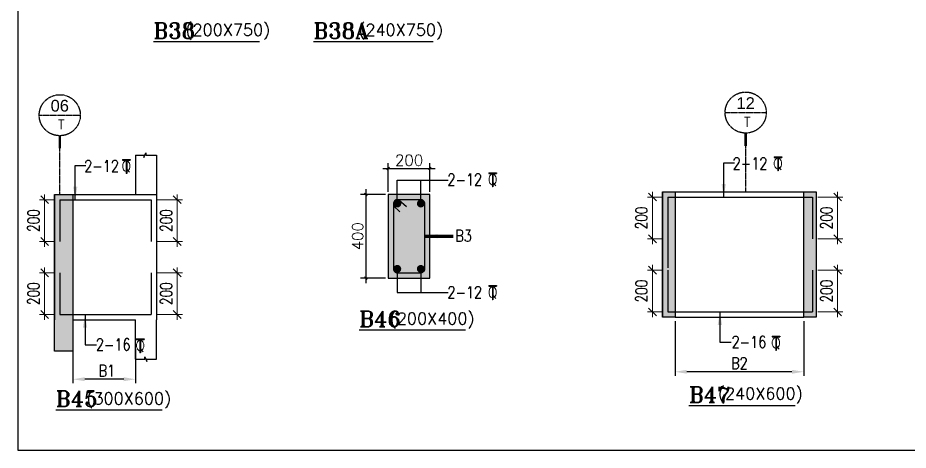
# Model space of a CAD drawing. Header units: millimetres. Extents: x 2061841 to 105821645, y -77612 to 48520811.
# Drawn here: x 2640308 to 2657337, y -703 to 7576 of the extents above; entities that cross this region are included whole.
import ezdxf
from ezdxf.enums import TextEntityAlignment as Align

# ---------------------------------------------------------------- set-up
doc = ezdxf.new("R2010")
doc.units = ezdxf.units.MM
doc.header["$LTSCALE"] = 10
doc.header["$MEASUREMENT"] = 0
doc.linetypes.add('BASEMENT COLUMN SETTING OUT-PART 2_R4$0$CENTER', pattern=[2, 1.25, -0.25, 0.25, -0.25])
doc.linetypes.add('CENTER', pattern=[2, 1.25, -0.25, 0.25, -0.25])
for name, color, linetype in [('A-Grid-Tower', 8, 'CENTER'), ('BASEMENT COLUMN SETTING OUT-PART 2_R4$0$A-GRID-MAIN', 2, 'BASEMENT COLUMN SETTING OUT-PART 2_R4$0$CENTER'), ('BEAM', 4, 'Continuous'), ('BEAM HATCH', 252, 'Continuous'), ('BEAM STIRRUPS', 3, 'Continuous'), ('BORDER', 5, 'Continuous'), ('LEADER', 3, 'Continuous'), ('REIN', 1, 'Continuous'), ('S-DIM', 7, 'Continuous'), ('SHEET', 7, 'Continuous')]:
    doc.layers.add(name, color=color, linetype=linetype)
doc.layers.add('TEXT', color=2, linetype='Continuous', lineweight=25)
doc.layers.add('VIN_SLAB DIMENSION', color=3, linetype='Continuous', lineweight=13)
doc.styles.add('200', font='romand.shx', dxfattribs={"width": 0.8, "height": 225})
doc.styles.add('BASEMENT COLUMN SETTING OUT-PART 2_R4$0$MAS-TXTL', font='arial.ttf', dxfattribs={"height": 200})
doc.styles.add('BASEMENT COLUMN SETTING OUT-PART 2_R4$0$MAS-TXTS', font='romans.shx', dxfattribs={"width": 0.8, "height": 180})
doc.styles.add('MAH', font='romand.shx', dxfattribs={"height": 210})
doc.styles.add('PK', font='romand.shx', dxfattribs={"width": 0.7, "height": 225})
doc.styles.add('PRP 100', font='romand.shx', dxfattribs={"width": 0.75})
doc.styles.add('RD', font='romand.shx', dxfattribs={"width": 0.9, "height": 225})
doc.styles.add('ROMAND', font='romand', dxfattribs={"height": 200})
doc.styles.add('RT', font='romant.shx', dxfattribs={"height": 250})
doc.dimstyles.new('dim', dxfattribs={"dimtxt": 225, "dimasz": 150, "dimexe": 100, "dimexo": 100, "dimgap": 100, "dimtad": 1, "dimdec": 0, "dimlfac": -1, "dimrnd": 5, "dimdsep": 46, "dimtxsty": 'PRP 100', "dimblk": 'OBLIQUE', "dimcen": 1.5, "dimdle": 100, "dimclrd": 3, "dimclre": 3, "dimclrt": 2, "dimadec": 0, "dimazin": 0, "dimtfac": 1, "dimtdec": 0, "dimtix": 1, "dimtmove": 0, "dimatfit": 3, "dimldrblk": 'OBLIQUE', "dimfxl": 200, "dimlwd": -1, "dimlwe": -1, "dimarcsym": 0})
doc.dimstyles.new('GR', dxfattribs={"dimtxt": 225, "dimasz": 100, "dimexe": 50, "dimexo": 50, "dimgap": 40, "dimtad": 1, "dimdec": 0, "dimzin": 0, "dimdsep": 46, "dimtxsty": 'RD', "dimblk1": 'OBLIQUE', "dimblk2": 'OBLIQUE', "dimsah": 1, "dimcen": 0, "dimdle": 100, "dimclrd": 3, "dimclre": 3, "dimclrt": 2, "dimadec": 0, "dimazin": 0, "dimtfac": 1, "dimtdec": 0, "dimtix": 1, "dimtmove": 0, "dimatfit": 3, "dimfxl": 1, "dimtolj": 1, "dimtzin": 0, "dimarcsym": 0})
doc.dimstyles.new('GR2', dxfattribs={"dimtxt": 225, "dimasz": 100, "dimexe": 75, "dimexo": 75, "dimgap": 50, "dimtad": 1, "dimdec": 0, "dimdsep": 46, "dimtxsty": '200', "dimblk1": 'OBLIQUE', "dimblk2": 'OBLIQUE', "dimsah": 1, "dimcen": 50, "dimdle": 75, "dimclrd": 3, "dimclre": 3, "dimclrt": 2, "dimadec": 0, "dimazin": 0, "dimtfac": 1, "dimtdec": 0, "dimtix": 1, "dimtmove": 0, "dimatfit": 3, "dimldrblk": 'OBLIQUE', "dimfxl": 1, "dimtolj": 1, "dimtzin": 0, "dimarcsym": 0})
doc.dimstyles.new('MA', dxfattribs={"dimtxt": 210, "dimasz": 50, "dimexe": 100, "dimexo": 50, "dimgap": 50, "dimtad": 1, "dimdec": 0, "dimzin": 0, "dimdsep": 46, "dimtxsty": 'MAH', "dimblk1": 'OBLIQUE', "dimblk2": 'OBLIQUE', "dimsah": 1, "dimcen": 0.09, "dimdle": 100, "dimclrd": 3, "dimclre": 3, "dimclrt": 2, "dimadec": 0, "dimazin": 0, "dimtfac": 1, "dimtdec": 0, "dimtix": 1, "dimtofl": 0, "dimtmove": 0, "dimatfit": 3, "dimldrblk": 'OBLIQUE', "dimfxl": 1, "dimtolj": 1, "dimtzin": 0, "dimarcsym": 0})

# ---------------------------------------------------------------- blocks, each defined once
blk = doc.blocks.new('A$C33BE299A')
at = {"layer": 'SHEET', "color": 4, "style": 'ROMAND'}
for s, height, p in [('T', 170, (-16, 0)), ('Q', 125, (-14, 27))]:
    blk.add_text(s, height=height, dxfattribs=at).set_placement(p)
blk = doc.blocks.new('*D2182')
at = {"layer": 'BEAM STIRRUPS', "color": 3, "lineweight": -2, "ltscale": 0.25, "transparency": 16777216}
for p, q in [((2641362, 1719), (2641362, 581)), ((2642560, 1232), (2642560, 581)), ((2642335, 656), (2641587, 656))]:
    blk.add_line(p, q, dxfattribs=at)
at = {"layer": 'BEAM STIRRUPS', "color": 3, "linetype": 'Continuous', "ltscale": 0.25, "transparency": 16777216}
for points in [[(2641587, 694), (2641587, 619), (2641362, 656)], [(2642335, 694), (2642335, 619), (2642560, 656)]]:
    blk.add_solid(points, dxfattribs=at)
at = {"layer": 'Defpoints', "color": 0, "linetype": 'Continuous', "ltscale": 0.25, "transparency": 16777216}
for p in [(2641362, 1794, 2), (2642560, 1307, 46), (2641362, 656)]:
    blk.add_point(p, dxfattribs=at)
at = {"layer": 'BEAM STIRRUPS', "color": 2, "linetype": 'Continuous', "ltscale": 0.25, "transparency": 16777216, "insert": (2642011, 819), "char_height": 225, "attachment_point": 5, "rotation": 360, "style": '200'}
blk.add_mtext('\\A1;B1', dxfattribs=at)
blk = doc.blocks.new('_Oblique')
at = {"color": 0, "linetype": 'ByBlock', "lineweight": -2}
blk.add_line((-0.5, -0.5), (0.5, 0.5), dxfattribs=at)
blk = doc.blocks.new('*D2183')
at = {"layer": 'Defpoints', "color": 0, "transparency": 16777216}
for p in [(2648191, 4693), (2647391, 4194), (2648191, 4194)]:
    blk.add_point(p, dxfattribs=at)
at = {"layer": 'S-DIM', "color": 3, "lineweight": -2, "transparency": 16777216}
for p, q in [((2647391, 4244), (2647391, 4793)), ((2648191, 4244), (2648191, 4793)), ((2647291, 4693), (2648291, 4693))]:
    blk.add_line(p, q, dxfattribs=at)
at = {"layer": 'S-DIM', "color": 3, "lineweight": -2, "transparency": 16777216, "xscale": 50, "yscale": 50, "zscale": 50, "rotation": 180}
blk.add_blockref('_Oblique', (2647391, 4693), dxfattribs=at)
at = {"layer": 'S-DIM', "color": 3, "lineweight": -2, "transparency": 16777216, "xscale": 50, "yscale": 50, "zscale": 50}
blk.add_blockref('_Oblique', (2648191, 4693), dxfattribs=at)
at = {"layer": 'S-DIM', "color": 2, "transparency": 16777216, "insert": (2647791, 4848), "char_height": 210, "attachment_point": 5, "style": 'MAH'}
blk.add_mtext('\\A1;\\A1;200', dxfattribs=at)
blk = doc.blocks.new('OBLIQUE')
blk = doc.blocks.new('*D2184')
at = {"layer": 'Defpoints', "color": 0, "transparency": 16777216}
for p in [(2647391, 4194), (2646963, 2594), (2647391, 2594)]:
    blk.add_point(p, dxfattribs=at)
at = {"layer": 'S-DIM', "color": 3, "lineweight": -2, "transparency": 16777216}
for p, q in [((2646963, 4294), (2646963, 2494)), ((2647341, 4194), (2646863, 4194)), ((2647341, 2594), (2646863, 2594))]:
    blk.add_line(p, q, dxfattribs=at)
at = {"layer": 'S-DIM', "color": 3, "lineweight": -2, "transparency": 16777216, "xscale": 50, "yscale": 50, "zscale": 50}
for p, rotation in [((2646963, 4194), 90), ((2646963, 2594), 270)]:
    blk.add_blockref('_Oblique', p, dxfattribs=dict(at, rotation=rotation))
at = {"layer": 'S-DIM', "color": 2, "transparency": 16777216, "insert": (2646808, 3394), "char_height": 210, "attachment_point": 5, "rotation": 90, "style": 'MAH'}
blk.add_mtext('\\A1;\\A1;400', dxfattribs=at)
blk = doc.blocks.new('*D2185')
at = {"layer": 'BEAM STIRRUPS', "color": 3, "lineweight": -2, "ltscale": 0.25, "transparency": 16777216}
for p, q in [((2652878, 1769), (2652878, 724)), ((2655338, 1769), (2655338, 724)), ((2655113, 799), (2653103, 799))]:
    blk.add_line(p, q, dxfattribs=at)
at = {"layer": 'BEAM STIRRUPS', "color": 3, "linetype": 'Continuous', "ltscale": 0.25, "transparency": 16777216}
for points in [[(2653103, 837), (2653103, 762), (2652878, 799)], [(2655113, 837), (2655113, 762), (2655338, 799)]]:
    blk.add_solid(points, dxfattribs=at)
at = {"layer": 'Defpoints', "color": 0, "linetype": 'Continuous', "ltscale": 0.25, "transparency": 16777216}
for p in [(2652878, 1844, 2), (2655338, 1844, 46), (2652878, 799)]:
    blk.add_point(p, dxfattribs=at)
at = {"layer": 'BEAM STIRRUPS', "color": 2, "linetype": 'Continuous', "ltscale": 0.25, "transparency": 16777216, "insert": (2654108, 962), "char_height": 225, "attachment_point": 5, "rotation": 360, "style": '200'}
blk.add_mtext('\\A1;B2', dxfattribs=at)
blk = doc.blocks.new('BASEMENT COLUMN SETTING OUT-PART 2_R4$0$GRID TARGET1')
blk.add_wipeout([(393, -655), (392, -641), (392, -628), (390, -614), (389, -600), (387, -587), (384, -573), (381, -560), (377, -547), (373, -534), (369, -521), (364, -508), (359, -495), (353, -483), (347, -471), (340, -459), (333, -447), (325, -435), (318, -424), (309, -413), (301, -403), (292, -392), (282, -382), (273, -373), (263, -363), (252, -354), (242, -346), (231, -337), (220, -330), (208, -322), (196, -315), (184, -308), (172, -302), (160, -296), (147, -291), (134, -286), (121, -282), (108, -278), (95, -274), (82, -271), (68, -268), (55, -266), (41, -265), (27, -263), (14, -263), (0, -262), (-14, -263), (-27, -263), (-41, -265), (-55, -266), (-68, -268), (-82, -271), (-95, -274), (-108, -278), (-121, -282), (-134, -286), (-147, -291), (-160, -296), (-172, -302), (-184, -308), (-196, -315), (-208, -322), (-220, -330), (-231, -337), (-242, -346), (-252, -354), (-263, -363), (-273, -373), (-282, -382), (-292, -392), (-301, -403), (-309, -413), (-318, -424), (-325, -435), (-333, -447), (-340, -459), (-347, -471), (-353, -483), (-359, -495), (-364, -508), (-369, -521), (-373, -534), (-377, -547), (-381, -560), (-384, -573), (-387, -587), (-389, -600), (-390, -614), (-392, -628), (-392, -641), (-393, -655), (-392, -669), (-392, -682), (-390, -696), (-389, -710), (-387, -723), (-384, -737), (-381, -750), (-377, -763), (-373, -776), (-369, -789), (-364, -802), (-359, -815), (-353, -827), (-347, -839), (-340, -851), (-333, -863), (-325, -875), (-318, -886), (-309, -897), (-301, -907), (-292, -918), (-282, -928), (-273, -937), (-263, -947), (-252, -956), (-242, -964), (-231, -973), (-220, -981), (-208, -988), (-196, -995), (-184, -1002), (-172, -1008), (-160, -1014), (-147, -1019), (-134, -1024), (-121, -1028), (-108, -1032), (-95, -1036), (-82, -1039), (-68, -1042), (-55, -1044), (-41, -1046), (-27, -1047), (-14, -1047), (0, -1048), (14, -1047), (27, -1047), (41, -1046), (55, -1044), (68, -1042), (82, -1039), (95, -1036), (108, -1032), (121, -1028), (134, -1024), (147, -1019), (160, -1014), (172, -1008), (184, -1002), (196, -995), (208, -988), (220, -981), (231, -973), (242, -964), (252, -956), (263, -947), (273, -937), (282, -928), (292, -918), (301, -907), (309, -897), (318, -886), (325, -875), (333, -863), (340, -851), (347, -839), (353, -827), (359, -815), (364, -802), (369, -789), (373, -776), (377, -763), (381, -750), (384, -737), (387, -723), (389, -710), (390, -696), (392, -682), (392, -669)])
blk.add_line((-393, -655), (393, -655))
at = {"const_width": 48.8}
blk.add_lwpolyline([(0, -1048), (0, -1292)], dxfattribs=at)
blk.add_circle((0, -655), 393)
for tag, height, style, p in [('AS', 225, 'BASEMENT COLUMN SETTING OUT-PART 2_R4$0$MAS-TXTL', (0, -586)), ('REF', 180, 'BASEMENT COLUMN SETTING OUT-PART 2_R4$0$MAS-TXTS', (29, -925))]:
    blk.add_attdef(tag, text='', height=height, dxfattribs=dict(style=style)).set_placement(p, align=Align.CENTER)
blk = doc.blocks.new('*D1450')
at = {"layer": 'Defpoints', "color": 0, "transparency": 16777216}
for p in [(2641111, 4094, 52), (2640820, 3294), (2641111, 3294, 51)]:
    blk.add_point(p, dxfattribs=at)
at = {"layer": 'VIN_SLAB DIMENSION', "color": 3, "transparency": 16777216}
for p, q in [((2641011, 4094), (2640720, 4094)), ((2640820, 4194), (2640820, 3194)), ((2641011, 3294), (2640720, 3294))]:
    blk.add_line(p, q, dxfattribs=at)
at = {"layer": 'VIN_SLAB DIMENSION', "color": 3, "transparency": 16777216, "xscale": 150, "yscale": 150, "zscale": 150}
for p, rotation in [((2640820, 4094), 90), ((2640820, 3294), 270)]:
    blk.add_blockref('_Oblique', p, dxfattribs=dict(at, rotation=rotation))
at = {"layer": 'VIN_SLAB DIMENSION', "color": 2, "transparency": 16777216, "insert": (2640608, 3694), "char_height": 225, "attachment_point": 5, "rotation": 90, "style": 'PRP 100'}
blk.add_mtext('200', dxfattribs=at)
blk = doc.blocks.new('*D1451')
at = {"layer": 'Defpoints', "color": 0, "transparency": 16777216}
for p in [(2641111, 2694, 52), (2640820, 1894), (2641111, 1894, 51)]:
    blk.add_point(p, dxfattribs=at)
at = {"layer": 'VIN_SLAB DIMENSION', "color": 3, "transparency": 16777216}
for p, q in [((2640820, 2794), (2640820, 1794)), ((2641011, 2694), (2640720, 2694)), ((2641011, 1894), (2640720, 1894))]:
    blk.add_line(p, q, dxfattribs=at)
at = {"layer": 'VIN_SLAB DIMENSION', "color": 3, "transparency": 16777216, "xscale": 150, "yscale": 150, "zscale": 150}
for p, rotation in [((2640820, 2694), 90), ((2640820, 1894), 270)]:
    blk.add_blockref('_Oblique', p, dxfattribs=dict(at, rotation=rotation))
at = {"layer": 'VIN_SLAB DIMENSION', "color": 2, "transparency": 16777216, "insert": (2640608, 2294), "char_height": 225, "attachment_point": 5, "rotation": 90, "style": 'PRP 100'}
blk.add_mtext('200', dxfattribs=at)
blk = doc.blocks.new('*D1452')
at = {"layer": 'Defpoints', "color": 0, "transparency": 16777216}
for p in [(2642860, 2694, 52), (2642860, 1894, 51), (2643357, 1894)]:
    blk.add_point(p, dxfattribs=at)
at = {"layer": 'VIN_SLAB DIMENSION', "color": 3, "transparency": 16777216}
for p, q in [((2643357, 2794), (2643357, 1794)), ((2642960, 2694), (2643457, 2694)), ((2642960, 1894), (2643457, 1894))]:
    blk.add_line(p, q, dxfattribs=at)
at = {"layer": 'VIN_SLAB DIMENSION', "color": 3, "transparency": 16777216, "xscale": 150, "yscale": 150, "zscale": 150}
for p, rotation in [((2643357, 2694), 90), ((2643357, 1894), 270)]:
    blk.add_blockref('_Oblique', p, dxfattribs=dict(at, rotation=rotation))
at = {"layer": 'VIN_SLAB DIMENSION', "color": 2, "transparency": 16777216, "insert": (2643145, 2294), "char_height": 225, "attachment_point": 5, "rotation": 90, "style": 'PRP 100'}
blk.add_mtext('200', dxfattribs=at)
blk = doc.blocks.new('*D1453')
at = {"layer": 'Defpoints', "color": 0, "transparency": 16777216}
for p in [(2642860, 4094, 52), (2642860, 3294, 51), (2643357, 3294)]:
    blk.add_point(p, dxfattribs=at)
at = {"layer": 'VIN_SLAB DIMENSION', "color": 3, "transparency": 16777216}
for p, q in [((2642960, 4094), (2643457, 4094)), ((2643357, 4194), (2643357, 3194)), ((2642960, 3294), (2643457, 3294))]:
    blk.add_line(p, q, dxfattribs=at)
at = {"layer": 'VIN_SLAB DIMENSION', "color": 3, "transparency": 16777216, "xscale": 150, "yscale": 150, "zscale": 150}
for p, rotation in [((2643357, 4094), 90), ((2643357, 3294), 270)]:
    blk.add_blockref('_Oblique', p, dxfattribs=dict(at, rotation=rotation))
at = {"layer": 'VIN_SLAB DIMENSION', "color": 2, "transparency": 16777216, "insert": (2643145, 3694), "char_height": 225, "attachment_point": 5, "rotation": 90, "style": 'PRP 100'}
blk.add_mtext('200', dxfattribs=at)
blk = doc.blocks.new('*D1145')
at = {"layer": 'Defpoints', "color": 0, "transparency": 16777216}
for p in [(2652738, 4144, 52), (2652448, 3344), (2652738, 3344, 51)]:
    blk.add_point(p, dxfattribs=at)
at = {"layer": 'VIN_SLAB DIMENSION', "color": 3, "transparency": 16777216}
for p, q in [((2652638, 4144), (2652348, 4144)), ((2652448, 4244), (2652448, 3244)), ((2652638, 3344), (2652348, 3344))]:
    blk.add_line(p, q, dxfattribs=at)
at = {"layer": 'VIN_SLAB DIMENSION', "color": 3, "transparency": 16777216, "xscale": 150, "yscale": 150, "zscale": 150}
for p, rotation in [((2652448, 4144), 90), ((2652448, 3344), 270)]:
    blk.add_blockref('_Oblique', p, dxfattribs=dict(at, rotation=rotation))
at = {"layer": 'VIN_SLAB DIMENSION', "color": 2, "transparency": 16777216, "insert": (2652235, 3744), "char_height": 225, "attachment_point": 5, "rotation": 90, "style": 'PRP 100'}
blk.add_mtext('200', dxfattribs=at)
blk = doc.blocks.new('*D1146')
at = {"layer": 'Defpoints', "color": 0, "transparency": 16777216}
for p in [(2652738, 2744, 52), (2652448, 1944), (2652738, 1944, 51)]:
    blk.add_point(p, dxfattribs=at)
at = {"layer": 'VIN_SLAB DIMENSION', "color": 3, "transparency": 16777216}
for p, q in [((2652638, 2744), (2652348, 2744)), ((2652448, 2844), (2652448, 1844)), ((2652638, 1944), (2652348, 1944))]:
    blk.add_line(p, q, dxfattribs=at)
at = {"layer": 'VIN_SLAB DIMENSION', "color": 3, "transparency": 16777216, "xscale": 150, "yscale": 150, "zscale": 150}
for p, rotation in [((2652448, 2744), 90), ((2652448, 1944), 270)]:
    blk.add_blockref('_Oblique', p, dxfattribs=dict(at, rotation=rotation))
at = {"layer": 'VIN_SLAB DIMENSION', "color": 2, "transparency": 16777216, "insert": (2652235, 2344), "char_height": 225, "attachment_point": 5, "rotation": 90, "style": 'PRP 100'}
blk.add_mtext('200', dxfattribs=at)
blk = doc.blocks.new('*D1147')
at = {"layer": 'Defpoints', "color": 0, "transparency": 16777216}
for p in [(2655508, 4144, 52), (2655508, 3344, 51), (2655987, 3344)]:
    blk.add_point(p, dxfattribs=at)
at = {"layer": 'VIN_SLAB DIMENSION', "color": 3, "transparency": 16777216}
for p, q in [((2655608, 4144), (2656087, 4144)), ((2655987, 4244), (2655987, 3244)), ((2655608, 3344), (2656087, 3344))]:
    blk.add_line(p, q, dxfattribs=at)
at = {"layer": 'VIN_SLAB DIMENSION', "color": 3, "transparency": 16777216, "xscale": 150, "yscale": 150, "zscale": 150}
for p, rotation in [((2655987, 4144), 90), ((2655987, 3344), 270)]:
    blk.add_blockref('_Oblique', p, dxfattribs=dict(at, rotation=rotation))
at = {"layer": 'VIN_SLAB DIMENSION', "color": 2, "transparency": 16777216, "insert": (2655775, 3744), "char_height": 225, "attachment_point": 5, "rotation": 90, "style": 'PRP 100'}
blk.add_mtext('200', dxfattribs=at)
blk = doc.blocks.new('*D1148')
at = {"layer": 'Defpoints', "color": 0, "transparency": 16777216}
for p in [(2655508, 2744, 52), (2655508, 1944, 51), (2655987, 1944)]:
    blk.add_point(p, dxfattribs=at)
at = {"layer": 'VIN_SLAB DIMENSION', "color": 3, "transparency": 16777216}
for p, q in [((2655608, 2744), (2656087, 2744)), ((2655987, 2844), (2655987, 1844)), ((2655608, 1944), (2656087, 1944))]:
    blk.add_line(p, q, dxfattribs=at)
at = {"layer": 'VIN_SLAB DIMENSION', "color": 3, "transparency": 16777216, "xscale": 150, "yscale": 150, "zscale": 150}
for p, rotation in [((2655987, 2744), 90), ((2655987, 1944), 270)]:
    blk.add_blockref('_Oblique', p, dxfattribs=dict(at, rotation=rotation))
at = {"layer": 'VIN_SLAB DIMENSION', "color": 2, "transparency": 16777216, "insert": (2655775, 2344), "char_height": 225, "attachment_point": 5, "rotation": 90, "style": 'PRP 100'}
blk.add_mtext('200', dxfattribs=at)

msp = doc.modelspace()

# ---------------------------------------------------------------- hatches: boundary and pattern name
at = {"layer": 'BEAM HATCH'}
for points in [[(2641011, 4194), (2641361.5, 4194), (2641361.5, 1194), (2641011, 1194)], [(2647390.6, 2594), (2648190.6, 2594), (2648190.6, 4194), (2647390.6, 4194)], [(2652638.5, 4244), (2652878.5, 4244), (2652878.5, 1844), (2652638.5, 1844)], [(2655338.5, 4244), (2655578.5, 4244), (2655578.5, 1844), (2655338.5, 1844)]]:
    msp.add_hatch(color=252, dxfattribs=at).paths.add_polyline_path(points)

# ---------------------------------------------------------------- linework, layer by layer
at = {"layer": 'A-Grid-Tower', "color": 6}
for p, q in [((2654228.4, 4244, 0), (2654228.4, 5124.5, 0)), ((2641110.5, 4194, 0), (2641110.5, 5074.5, 0))]:
    msp.add_line(p, q, dxfattribs=at)
at = {"layer": 'BEAM'}
for p, q in [((2642559.6, 4945.1, 0), (2642559.6, 4194, 0)), ((2642559.6, 4945.1, 0), (2642719.8, 4945.1, 0)), ((2642719.8, 4903.3, 0), (2642758.2, 4992.6, 0)), ((2642719.8, 4945.1, 0), (2642719.8, 4903.3, 0)), ((2642758.2, 4992.6, 0), (2642758.2, 4945.1, 0)), ((2642758.2, 4945.1, 0), (2642959.6, 4945.1, 0)), ((2642959.6, 4945.1, 0), (2642959.6, 4194, 0)), ((2641011, 4194, 0), (2641011, 1794, 0)), ((2641011, 4194, 0), (2642959.6, 4194, 0)), ((2641011, 4194, 0), (2641011, 1894, 0)), ((2642959.6, 4194, 0), (2642959.6, 1794, 0)), ((2652638.5, 4244, 0), (2652638.5, 1844, 0)), ((2652638.5, 4244, 0), (2655578.5, 4244, 0)), ((2655578.5, 4244, 0), (2655578.5, 1844, 0)), ((2655578.5, 4144, 0), (2655578.5, 1944, 0)), ((2641361.5, 1794, 0), (2642559.6, 1794, 0)), ((2642559.6, 1043, 0), (2642559.6, 1794, 0)), ((2642959.6, 1043, 0), (2642959.6, 1794, 0)), ((2652878.5, 1844, 0), (2655338.5, 1844, 0)), ((2642559.6, 1043, 0), (2642737.1, 1043, 0)), ((2642737.1, 1043, 0), (2642737.1, 1084.7, 0)), ((2642737.1, 1084.7, 0), (2642775.5, 995.5, 0)), ((2642775.5, 1043, 0), (2642959.6, 1043, 0)), ((2642775.5, 995.5, 0), (2642775.5, 1043, 0))]:
    msp.add_line(p, q, dxfattribs=at)
at = {"layer": 'BEAM', "elevation": 0}
for points in [[(2641011, 4194), (2641361.5, 4194), (2641361.5, 1194), (2641011, 1194)], [(2647390.6, 2594), (2648190.6, 2594), (2648190.6, 4194), (2647390.6, 4194)], [(2652638.5, 4244), (2652878.5, 4244), (2652878.5, 1844), (2652638.5, 1844)], [(2655338.5, 4244), (2655578.5, 4244), (2655578.5, 1844), (2655338.5, 1844)]]:
    msp.add_lwpolyline(points, close=True, dxfattribs=at)
at = {"layer": 'BEAM', "const_width": 75, "elevation": 0}
for points in [[(2647528.1, 4019, 1), (2647603.1, 4019, 1)], [(2648053.1, 4019, -1), (2647978.1, 4019, -1)], [(2647528.1, 2769, -1), (2647603.1, 2769, -1)], [(2648053.1, 2769, 1), (2647978.1, 2769, 1)]]:
    msp.add_lwpolyline(points, format="xyb", close=True, dxfattribs=at)
at = {"layer": 'BEAM HATCH', "color": 252}
msp.add_line((2652738.5, 4144, 0), (2652738.5, 2791, 0), dxfattribs=at)
at = {"layer": 'BORDER'}
msp.add_lwpolyline([(2640307.7, -702.5), (2730307.7, -702.5), (2730307.7, 59297.5), (2640307.7, 59297.5)], close=True, dxfattribs=at)
at = {"layer": 'LEADER', "color": 3}
for p, q in [((2647565.6, 4019, 0), (2647565.6, 4470.3, 0)), ((2647565.6, 4470.3, 0), (2648539.7, 4470.3, 0)), ((2648015.6, 4019, 0), (2648015.6, 4470.3, 0)), ((2647565.6, 2769, 0), (2647565.6, 2317.7, 0)), ((2648015.6, 2769, 0), (2648015.6, 2317.7, 0)), ((2647565.6, 2317.7, 0), (2648539.7, 2317.7, 0))]:
    msp.add_line(p, q, dxfattribs=at)
at = {"layer": 'REIN'}
for p, q in [((2641111, 4094, 0), (2642859.6, 4094, 0)), ((2641111, 4094, 0), (2641111, 3294, 0)), ((2642859.6, 4094, 0), (2642859.6, 3294, 0)), ((2647596.2, 4094, 0), (2647740.6, 3964.6)), ((2652738.5, 4144, 0), (2655507.7, 4144, 0)), ((2652738.5, 4144, 0), (2652738.5, 3344, 0)), ((2655507.7, 4144, 0), (2655507.7, 3344, 0)), ((2647490.6, 3975.7, 0), (2647616, 3861)), ((2652738.5, 2744, 0), (2652738.5, 1944, 0)), ((2655507.7, 2744, 0), (2655507.7, 1944, 0)), ((2641111, 2694, 0), (2641111, 1894, 0)), ((2642859.6, 2694, 0), (2642859.6, 1894, 0)), ((2641111, 1894, 0), (2642859.6, 1894, 0)), ((2652738.5, 1944, 0), (2655507.7, 1944, 0))]:
    msp.add_line(p, q, dxfattribs=at)
at = {"layer": 'REIN', "elevation": 0}
msp.add_lwpolyline([(2647565.6, 2694), (2648015.6, 2694, 0.4142136), (2648090.6, 2769), (2648090.6, 4019, 0.4142136), (2648015.6, 4094), (2647565.6, 4094, 0.4142136), (2647490.6, 4019), (2647490.6, 2769, 0.4142136)], format="xyb", close=True, dxfattribs=at)

# ---------------------------------------------------------------- block references
at = {"layer": 'TEXT', "color": 2, "xscale": 1.600000001490116, "yscale": 1.600000001490116, "zscale": 1.600000001490116}
for p in [(2642310.4, 4594.1, 243658), (2654773.3, 4644.1, 243658), (2649316.5, 4336.7, 243658), (2649316.5, 2177.8, 243658), (2642576.1, 1159.5, 243658), (2654734.9, 1209.5, 243658)]:
    msp.add_blockref('A$C33BE299A', p, dxfattribs=at)

# ---------------------------------------------------------------- texts
at = {"layer": 'TEXT', "color": 2, "style": 'RD'}
for s, p in [('(200X750)', (2643514.2, 7232.4, 0)), ('(240X750)', (2646821.2, 7232.4, 0)), ('(200X400)', (2647421.6, 1705, 7466.8)), ('(240X600)', (2653697.9, 268.4, 0)), ('(300X600)', (2641619.8, 175.2, 0))]:
    msp.add_text(s, height=225, dxfattribs=at).set_placement(p)
at = {"layer": 'TEXT', "color": 1, "style": 'RT'}
for s, p in [('%%UB38      ', (2643916, 7329.2, 0)), ('%%UB38A      ', (2647105.2, 7329.2, 0)), ('%%UB46      ', (2647853.7, 1812.3, 7466.8)), ('%%UB47      ', (2654160, 362.5, 0)), ('%%UB45      ', (2642051.9, 282.4, 0))]:
    msp.add_text(s, height=300, dxfattribs=at).set_placement(p, align=Align.MIDDLE_CENTER)
at = {"layer": 'TEXT', "color": 2, "style": 'PK', "width": 0.8}
for s, p in [('2-12', (2641578.7, 4624.4, -0.2)), ('2-12', (2653980.6, 4674.4, -0.2)), ('2-12', (2648523.8, 4367, -0.2)), ('B3', (2648675.1, 3290.7, -0.2)), ('2-12', (2648523.8, 2208.1, -0.2))]:
    msp.add_text(s, height=225, dxfattribs=at).set_placement(p)
for p in [(2641801.5, 1208.4, 0), (2653960.3, 1258.4, 0)]:
    msp.add_text('2-16', height=225, rotation=0, dxfattribs=at).set_placement(p)

# ---------------------------------------------------------------- dimensions: what is measured, and where the dimension line sits
at = {"layer": 'BEAM STIRRUPS', "linetype": 'Continuous', "ltscale": 0.25}
for base, p1, p2, text, picture, middle in [((2641361.5, 656.2, 0), (2642559.6, 1307, 46.4), (2641361.5, 1794, 1.6), 'B1', '*D2182', (2642010.6, 656.2, 0)), ((2652878.5, 799.3, 0), (2655338.5, 1844, 46.4), (2652878.5, 1844, 1.6), 'B2', '*D2185', (2654108.5, 799.3, 0))]:
    dim = msp.add_linear_dim(base=base, p1=p1, p2=p2, angle=179.99996, text=text, dimstyle='GR2', override={"dimasz": 225, "dimfxl": 3, "dimarcsym": 2}, dxfattribs=at)
    dim.commit()
    dim.dimension.update_dxf_attribs({"geometry": picture, "text_midpoint": middle, "dimtype": 160})
at = {"layer": 'S-DIM'}
dim = msp.add_linear_dim(base=(2648190.6, 4693.2, 0), p1=(2647390.6, 4194, 0), p2=(2648190.6, 4194, 0), text='\\A1;200', dimstyle='MA', override={"dimtxsty": 'MAH', "dimldrblk": 'Oblique'}, dxfattribs=at)
dim.commit()
dim.dimension.update_dxf_attribs({"geometry": '*D2183', "text_midpoint": (2647790.6, 4848.2, 0)})
dim = msp.add_linear_dim(base=(2646962.9, 2594, 0), p1=(2647390.6, 4194, 0), p2=(2647390.6, 2594, 0), angle=90, text='\\A1;400', dimstyle='MA', override={"dimtxsty": 'MAH', "dimldrblk": 'Oblique'}, dxfattribs=at)
dim.commit()
dim.dimension.update_dxf_attribs({"geometry": '*D2184', "text_midpoint": (2646807.9, 3394, 0)})
at = {"layer": 'VIN_SLAB DIMENSION'}
for base, p1, p2, picture, middle in [((2640820.1, 3294, 0), (2641111, 4094, 51.6), (2641111, 3294, 51.2), '*D1450', (2640607.6, 3694, 0)), ((2643357.2, 3294, 0), (2642859.6, 4094, 51.6), (2642859.6, 3294, 51.2), '*D1453', (2643144.7, 3694, 0)), ((2652447.5, 3344, 0), (2652738.5, 4144, 51.6), (2652738.5, 3344, 51.2), '*D1145', (2652235, 3744, 0)), ((2655987.4, 3344, 0), (2655507.7, 4144, 51.6), (2655507.7, 3344, 51.2), '*D1147', (2655774.9, 3744, 0)), ((2640820.1, 1894, 0), (2641111, 2694, 51.6), (2641111, 1894, 51.2), '*D1451', (2640607.6, 2294, 0)), ((2643357.2, 1894, 0), (2642859.6, 2694, 51.6), (2642859.6, 1894, 51.2), '*D1452', (2643144.7, 2294, 0)), ((2652447.5, 1944, 0), (2652738.5, 2744, 51.6), (2652738.5, 1944, 51.2), '*D1146', (2652235, 2344, 0)), ((2655987.4, 1944, 0), (2655507.7, 2744, 51.6), (2655507.7, 1944, 51.2), '*D1148', (2655774.9, 2344, 0))]:
    dim = msp.add_linear_dim(base=base, p1=p1, p2=p2, angle=90, text='200', dimstyle='dim', dxfattribs=at)
    dim.commit()
    dim.dimension.update_dxf_attribs({"geometry": picture, "text_midpoint": middle})

# ---------------------------------------------------------------- leaders
at = {"layer": 'LEADER', "color": 3}
for points, override in [([(2653808.2, 4143.7, 0), (2653808.2, 4797, 0), (2654013.8, 4797, 0)], {"dimasz": 250}), ([(2641406.3, 4093.7, 0), (2641406.3, 4747, 0), (2641611.9, 4747, 0)], {"dimasz": 250}), ([(2648090.6, 3394, 0), (2648636.5, 3394, 0)], {"dimscale": 1, "dimtxt": 225, "dimasz": 250, "dimgap": 40, "dimtad": 1, "dimtxsty": 'RD', "dimclrd": 3, "dimlwd": 65534}), ([(2641593.9, 1894, 0), (2641593.9, 1316.8, 0), (2641812, 1316.8, 0)], {"dimasz": 250}), ([(2653735.4, 1944, 0), (2653735.4, 1366.8, 0), (2653953.4, 1366.8, 0)], {"dimasz": 250})]:
    msp.add_leader(points, dimstyle='GR', override=override, dxfattribs=at)

# ---------------------------------------------------------------- next in the draw order: block references
at = {"layer": 'BASEMENT COLUMN SETTING OUT-PART 2_R4$0$A-GRID-MAIN', "color": 240, "true_color": 0xed1f24}
for p, values in [((2654228.4, 6416.2, 0), {'REF': 'T', 'AS': '12'}), ((2641110.5, 6366.2, 0), {'REF': 'T', 'AS': '06'})]:
    msp.add_blockref('BASEMENT COLUMN SETTING OUT-PART 2_R4$0$GRID TARGET1', p, dxfattribs=at).add_auto_attribs(values)

doc.saveas('drawing.dxf')
